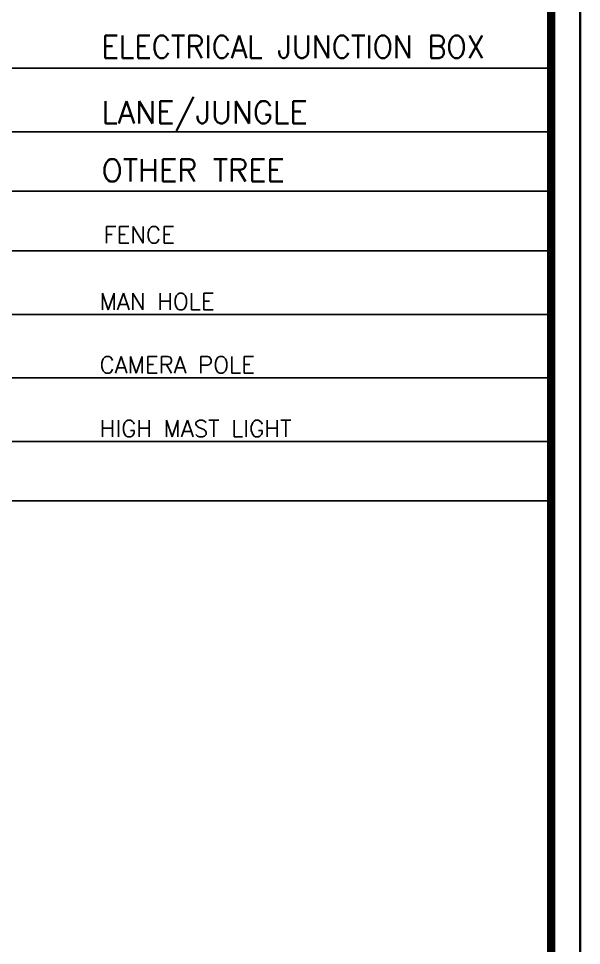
# Model space of a CAD drawing. Header units: metres. Extents: x 420822 to 421453, y 1458172 to 1458620.
# Drawn here: x 421402.9 to 421453.3, y 1458395.6 to 1458478.6 of the extents above; entities that cross this region are included whole.
import ezdxf

# ---------------------------------------------------------------- set-up
doc = ezdxf.new("R2010")
doc.units = ezdxf.units.M
doc.header["$MEASUREMENT"] = 0
doc.layers.add('TITLE', color=86, linetype='CONTINUOUS')
doc.layers.add('TITLE1', color=222, linetype='CONTINUOUS')
doc.styles.add('ROMANS', font='romans')

msp = doc.modelspace()

# ---------------------------------------------------------------- linework, layer by layer
at = {"layer": 'TITLE', "color": 8, "const_width": 0.2297}
msp.add_lwpolyline([(420822.3963, 1458172.3963), (421453.1463, 1458172.3963), (421453.1463, 1458620.1463), (420822.3963, 1458620.1463)], close=True, dxfattribs=at)
at = {"layer": 'TITLE', "color": 12, "const_width": 0.75}
msp.add_lwpolyline([(420825, 1458175), (421450.5426, 1458175), (421450.5426, 1458617.5426), (420825, 1458617.5426)], close=True, dxfattribs=at)
at = {"layer": 'TITLE1', "color": 6}
for p, q in [((421373.931, 1458474.1238), (421450.5426, 1458474.1238)), ((421373.7545, 1458468.4216), (421450.5426, 1458468.4216)), ((421373.931, 1458463.1011), (421450.5426, 1458463.1011)), ((421373.931, 1458457.7806), (421450.5426, 1458457.7806)), ((421373.7545, 1458452.0784), (421450.5426, 1458452.0784)), ((421373.931, 1458446.4173), (421450.5426, 1458446.4173)), ((421373.7545, 1458440.7151), (421450.5426, 1458440.7151))]:
    msp.add_line(p, q, dxfattribs=at)
at = {"layer": 'TITLE1', "color": 190}
msp.add_line((421373.931, 1458435.3946), (421450.5426, 1458435.3946), dxfattribs=at)

# ---------------------------------------------------------------- texts
at = {"layer": 'TITLE1', "color": 230, "style": 'ROMANS', "width": 0.95}
msp.add_text('ELECTRICAL JUNCTION BOX', height=2, dxfattribs=at).set_placement((421410.333, 1458475.0221))
at = {"layer": 'TITLE1', "color": 230, "style": 'ROMANS'}
for s, height, p in [('LANE/JUNGLE ', 2, (421410.333, 1458469.1747)), ('OTHER TREE', 2, (421410.333, 1458463.9614)), ('FENCE', 1.5, (421410.5109, 1458458.4577)), ('MAN HOLE', 1.5, (421410.1552, 1458452.4756)), ('CAMERA POLE', 1.5, (421410.1552, 1458446.8146)), ('HIGH MAST LIGHT', 1.5, (421410.1552, 1458441.1124))]:
    msp.add_text(s, height=height, dxfattribs=at).set_placement(p)

doc.saveas('drawing.dxf')
